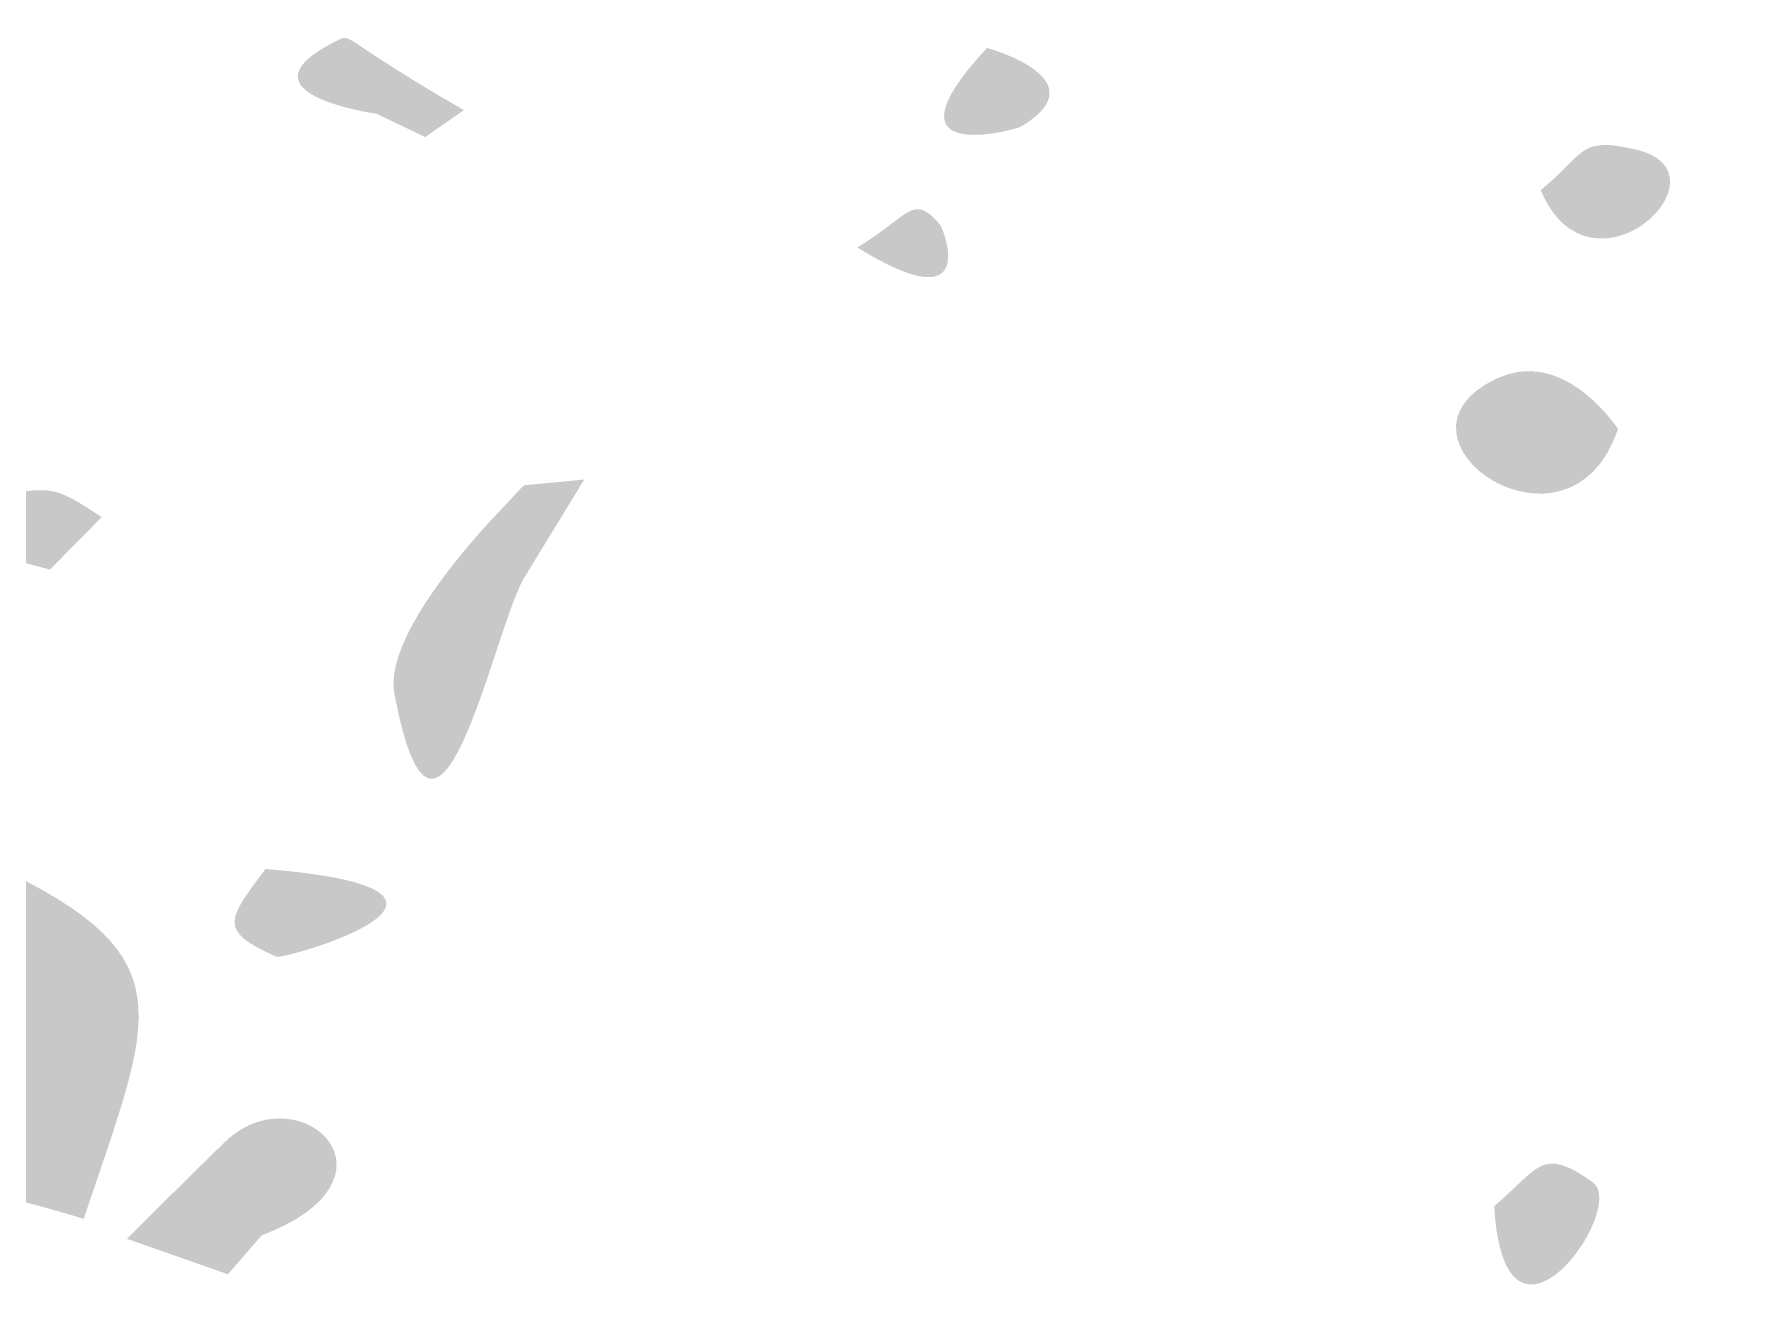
# Model space of a CAD drawing. Header units: millimetres. Extents: x 1807 to 1938, y 68 to 154.
# Drawn here: x 1910.4 to 1916.53, y 123 to 127.5 of the extents above; entities that cross this region are included whole.
import ezdxf

# ---------------------------------------------------------------- set-up
doc = ezdxf.new("R2010")
doc.units = ezdxf.units.MM

msp = doc.modelspace()

# ---------------------------------------------------------------- hatches: boundary and pattern name
at = {"true_color": 0x080808, "transparency": 33554687}
h = msp.add_hatch(color=18, dxfattribs=at)
edge = h.paths.add_edge_path(flags=0)
edge.add_spline(control_points=[(1911.9527, 127.2276), (1911.9527, 127.2276), (1911.8134, 127.1305), (1911.8134, 127.1305), (1911.8134, 127.1305), (1911.6374, 127.2145), (1911.6374, 127.2145), (1911.61, 127.2186), (1911.1081, 127.294), (1911.5083, 127.4841), (1911.5458, 127.5019), (1911.54, 127.4658), (1911.9527, 127.2276)], knot_values=[0, 0, 0, 0, 1, 1, 1, 2, 2, 2, 3, 3, 3, 4, 4, 4, 4], degree=3, periodic=1)
h = msp.add_hatch(color=18, dxfattribs=at)
edge = h.paths.add_edge_path(flags=0)
edge.add_spline(control_points=[(1913.8383, 127.4518), (1913.8655, 127.4439), (1914.2388, 127.3351), (1913.962, 127.1689), (1913.9387, 127.1548), (1913.4378, 127.0215), (1913.8383, 127.4518)], knot_values=[0, 0, 0, 0, 1, 1, 1, 2, 2, 2, 2], degree=3, periodic=1)
h = msp.add_hatch(color=18, dxfattribs=at)
edge = h.paths.add_edge_path(flags=0)
edge.add_spline(control_points=[(1915.8338, 126.9388), (1915.9976, 127.0729), (1915.9687, 127.1338), (1916.1778, 127.0854), (1916.5343, 127.0028), (1916.0167, 126.5077), (1915.8338, 126.9388)], knot_values=[0, 0, 0, 0, 1, 1, 1, 2, 2, 2, 2], degree=3, periodic=1)
h = msp.add_hatch(color=18, dxfattribs=at)
edge = h.paths.add_edge_path(flags=0)
edge.add_spline(control_points=[(1913.3709, 126.7327), (1913.5594, 126.8461), (1913.5692, 126.9302), (1913.6676, 126.817), (1913.6824, 126.8), (1913.8177, 126.4563), (1913.3709, 126.7327)], knot_values=[0, 0, 0, 0, 1, 1, 1, 2, 2, 2, 2], degree=3, periodic=1)
h = msp.add_hatch(color=18, dxfattribs=at)
edge = h.paths.add_edge_path(flags=0)
edge.add_spline(control_points=[(1916.1127, 126.0788), (1915.9389, 125.5546), (1915.226, 126.0477), (1915.6747, 126.2601), (1915.9088, 126.3709), (1916.093, 126.107), (1916.1127, 126.0788)], knot_values=[0, 0, 0, 0, 1, 1, 1, 2, 2, 2, 2], degree=3, periodic=1)
h = msp.add_hatch(color=18, dxfattribs=at)
edge = h.paths.add_edge_path(flags=0)
edge.add_spline(control_points=[(1910.2598, 125.8374), (1910.4735, 125.8713), (1910.4751, 125.8742), (1910.6474, 125.7607), (1910.6474, 125.7607), (1910.4607, 125.5719), (1910.4607, 125.5719), (1910.2687, 125.622), (1910.2811, 125.6231), (1910.1432, 125.7372), (1910.1432, 125.7372), (1910.2598, 125.8374), (1910.2598, 125.8374)], knot_values=[0, 0, 0, 0, 1, 1, 1, 2, 2, 2, 3, 3, 3, 4, 4, 4, 4], degree=3, periodic=1)
msp.add_hatch(color=18, dxfattribs=at).paths.add_polyline_path([(1912.1685, 125.8756), (1912.3865, 125.8962), (1912.1674, 125.5379), (1912.068, 125.768)], flags=0)
h = msp.add_hatch(color=18, dxfattribs=at)
edge = h.paths.add_edge_path(flags=0)
edge.add_spline(control_points=[(1912.068, 125.768), (1912.068, 125.768), (1912.1674, 125.5379), (1912.1674, 125.5379), (1912.0544, 125.3347), (1911.8548, 124.3167), (1911.702, 125.1253), (1911.6616, 125.3389), (1912.0257, 125.7233), (1912.068, 125.768)], knot_values=[0, 0, 0, 0, 1, 1, 1, 2, 2, 2, 3, 3, 3, 3], degree=3, periodic=1)
h = msp.add_hatch(color=18, dxfattribs=at)
edge = h.paths.add_edge_path(flags=0)
edge.add_spline(control_points=[(1910.0825, 124.5835), (1910.9809, 124.2061), (1910.8484, 124.0277), (1910.5825, 123.2318), (1910.0634, 123.3944), (1909.8619, 123.3274), (1909.901, 123.7885), (1910.1397, 124.1616), (1909.7221, 124.267), (1910.0825, 124.5835)], knot_values=[0, 0, 0, 0, 1, 1, 1, 2, 2, 2, 3, 3, 3, 3], degree=3, periodic=1)
h = msp.add_hatch(color=18, dxfattribs=at)
edge = h.paths.add_edge_path(flags=0)
edge.add_spline(control_points=[(1911.2378, 124.4929), (1912.1808, 124.4158), (1911.3037, 124.165), (1911.2768, 124.1768), (1911.0636, 124.2706), (1911.102, 124.311), (1911.2378, 124.4929)], knot_values=[0, 0, 0, 0, 1, 1, 1, 2, 2, 2, 2], degree=3, periodic=1)
h = msp.add_hatch(color=18, dxfattribs=at)
edge = h.paths.add_edge_path(flags=0)
edge.add_spline(control_points=[(1910.7381, 123.16), (1910.7674, 123.1892), (1911.0787, 123.4992), (1911.107, 123.5233), (1911.3724, 123.7497), (1911.7629, 123.3769), (1911.2238, 123.1723), (1911.2238, 123.1723), (1911.1024, 123.0323), (1911.1024, 123.0323), (1911.1024, 123.0323), (1910.7381, 123.16), (1910.7381, 123.16)], knot_values=[0, 0, 0, 0, 1, 1, 1, 2, 2, 2, 3, 3, 3, 4, 4, 4, 4], degree=3, periodic=1)
h = msp.add_hatch(color=18, dxfattribs=at)
edge = h.paths.add_edge_path(flags=0)
edge.add_spline(control_points=[(1915.6662, 123.2775), (1915.8286, 123.4147), (1915.8363, 123.4969), (1916.022, 123.3635), (1916.1508, 123.2709), (1915.7026, 122.6391), (1915.6662, 123.2775)], knot_values=[0, 0, 0, 0, 1, 1, 1, 2, 2, 2, 2], degree=3, periodic=1)

doc.saveas('drawing.dxf')
